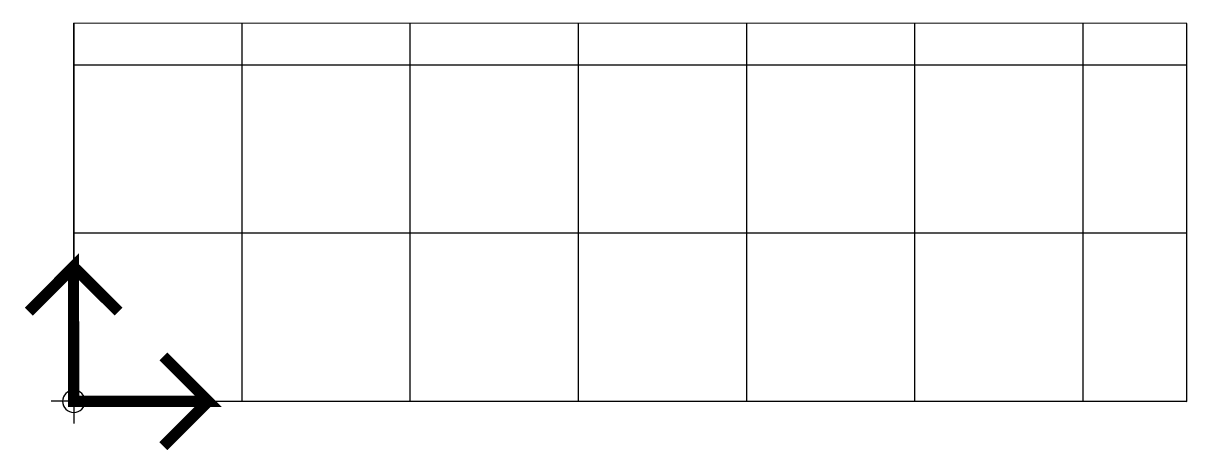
# Model space of a CAD drawing. Header units: metres. Extents: x 320 to 393, y -284 to -70.
# Drawn here: x 341.044 to 345.195, y -235.873 to -234.345 of the extents above; entities that cross this region are included whole.
import ezdxf

# ---------------------------------------------------------------- set-up
doc = ezdxf.new("R2010")
doc.units = ezdxf.units.M
doc.layers.add('contorno', color=2, linetype='Continuous')
doc.layers.add('Hatch pisos balcones', color=252, linetype='Continuous')

# ---------------------------------------------------------------- blocks, each defined once
blk = doc.blocks.new('dsdadaaa')
at = {"layer": 'contorno', "color": 1}
for p, q in [((338.3525, -127.3953), (338.3525, -127.2353)), ((338.4326, -127.3151), (338.2726, -127.3151))]:
    blk.add_line(p, q, dxfattribs=at)
at = {"layer": 'contorno', "color": 3, "const_width": 0.04}
blk.add_lwpolyline([(338.5125, -127.6351), (338.352, -127.7946), (338.1925, -127.6351), (338.3515, -127.7951), (338.3525, -127.3151), (338.8325, -127.3151), (338.6725, -127.4751), (338.8325, -127.3151), (338.6725, -127.1551)], dxfattribs=at)
at = {"layer": 'contorno', "color": 1}
blk.add_circle((338.3526, -127.3149), 0.04, dxfattribs=at)

msp = doc.modelspace()

# ---------------------------------------------------------------- hatches: boundary and pattern name
at = {"layer": 'Hatch pisos balcones'}
h = msp.add_hatch(dxfattribs=at)
h.set_pattern_fill('_USER', color=256, scale=0.6, double=1, pattern_type=0)
h.set_pattern_definition([(0, (341.2245, -235.6931), (0, 0.6), []), (90, (341.2245, -235.6931), (-0.6, 4e-17), [])])
edge = h.paths.add_edge_path()
edge.add_line((341.2245, -234.3446), (341.2245, -235.6732))
edge.add_arc((341.2246, -235.6932), 0.02, 0.225, 90.2259, ccw=False)
edge.add_line((341.2446, -235.6931), (341.4645, -235.6931))
edge.add_line((341.4645, -235.6931), (345.1945, -235.6939))
edge.add_line((345.1945, -235.6939), (345.1945, -234.3454))
edge.add_line((345.1945, -234.3454), (341.2245, -234.3446))

# ---------------------------------------------------------------- linework, layer by layer
at = {"layer": 'contorno'}
msp.add_lwpolyline([(341.2245, -235.6931), (345.1945, -235.6939), (345.1945, -234.3454), (341.2245, -234.3446)], close=True, dxfattribs=at)

# ---------------------------------------------------------------- block references
at = {"layer": 'contorno', "xscale": -1, "rotation": 180}
msp.add_blockref('dsdadaaa', (2.8717, -363.0082), dxfattribs=at)

doc.saveas('drawing.dxf')
